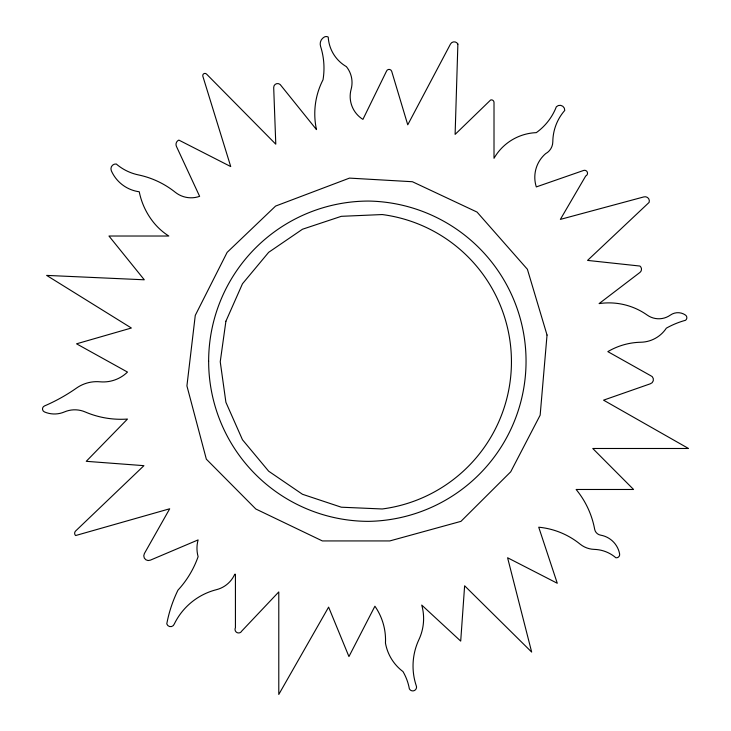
<?xml version="1.0" encoding="UTF-8"?>
<svg xmlns="http://www.w3.org/2000/svg" width="731" height="731" viewBox="0 0 731 731"><rect width="100%" height="100%" fill="white"/><g stroke="black" fill="none" stroke-linecap="round" stroke-linejoin="round"><path stroke-width="1.1" d="M457.88 44.061L455.111 134.403L490.647 99.983A2.586 2.586 0 0 1 494.01 102.45L494.01 158.298A51.115 51.115 0 0 1 536.307 132.64A57.082 57.082 0 0 0 556.337 106.781A4.898 4.898 0 0 1 564.761 110.427A48.127 48.127 0 0 0 552.819 141.741A13.688 13.688 0 0 1 545.591 153.684A31.278 31.278 0 0 0 536.307 186.917L583.411 170.524A2.961 2.961 0 0 1 587.285 172.096A2.961 2.961 0 0 1 585.714 175.979L560.366 219.391L643.965 196.877A4.267 4.267 0 0 1 649.11 202.405L587.56 260.41L639.917 266.047A4.03 4.03 0 0 1 639.917 272.453L599.109 303.603A66.293 66.293 0 0 1 647.227 315.098A19.993 19.993 0 0 0 670.364 315.098A13.103 13.103 0 0 1 685.523 315.098A3.18 3.18 0 0 1 685.523 320.288A83.754 83.754 0 0 0 666.334 328.173A31.323 31.323 0 0 1 640.831 342.236A67.544 67.544 0 0 0 607.836 351.629L650.243 375.442A4.349 4.349 0 0 1 650.243 383.821L603.55 400.159L688.511 448.487L592.759 448.487L633.576 489.478L576.129 489.478A87.601 87.601 0 0 1 594.659 529.253A7.328 7.328 0 0 0 600.617 535.147A23.392 23.392 0 0 1 619.623 553.943A3.262 3.262 0 0 1 615.858 557.753A34.549 34.549 0 0 0 594.285 549.383A23.639 23.639 0 0 1 580.076 544.111A77.194 77.194 0 0 0 538.729 527.206L557.278 583.265L507.588 557.753L531.665 652.07L464.624 585.787L460.704 641.105L421.741 605.085A49.662 49.662 0 0 1 418.909 639.643A62.153 62.153 0 0 0 416.149 685.44A3.792 3.792 0 0 1 414.44 690.521A3.792 3.792 0 0 1 409.36 688.803A53.162 53.162 0 0 0 403 671.588A45.578 45.578 0 0 1 385.456 643.042A59.047 59.047 0 0 0 374.912 606.218L348.943 656.566L328.612 607.123L278.785 694.45L278.785 591.918L241.769 631.045A3.582 3.582 0 0 1 236.945 632.562A3.582 3.582 0 0 1 235.428 627.728L235.428 574.264L234.761 574.21A27.294 27.294 0 0 1 216.477 589.67A64.483 64.483 0 0 0 174.362 623.872A3.966 3.966 0 0 1 166.778 623.872A132.274 132.274 0 0 1 177.953 590.173A96.784 96.784 0 0 0 198.11 556.666A31.159 31.159 0 0 1 198.11 539.907L150.358 560.156A4.688 4.688 0 0 1 144.373 553.568L169.702 508.776L75.604 535.549A3.134 3.134 0 0 1 75.604 531.017L143.934 465.665L86.249 461.316L127.486 419.055A90.708 90.708 0 0 1 85.152 411.937A26.298 26.298 0 0 0 64.41 411.937A25.293 25.293 0 0 1 44.463 411.937A3.253 3.253 0 0 1 44.463 405.952A177.706 177.706 0 0 0 76.517 388.07A35.326 35.326 0 0 1 100.028 381.801A34.814 34.814 0 0 0 127.486 372.07L76.545 343.817L131.37 328.018L46.638 275.395L144.29 279.79L108.956 236.022L168.797 236.022A62.208 62.208 0 0 1 153.364 222.16A71.373 71.373 0 0 1 139.246 191.769A35.682 35.682 0 0 1 111.34 170.78A4.861 4.861 0 0 1 116.238 163.982A49.69 49.69 0 0 0 138.424 174.91A87.674 87.674 0 0 1 175.239 192.244A25.411 25.411 0 0 0 199.627 196.337L176.436 146.41A4.715 4.715 0 0 1 178.848 140.087L230.731 166.567L202.834 76.216A2.193 2.193 0 0 1 206.535 74.078L275.788 144.19L273.696 87.574A3.893 3.893 0 0 1 280.201 84.549L316.486 129.606A74.169 74.169 0 0 1 323.029 79.77A71.373 71.373 0 0 0 320.571 46.345A7.867 7.867 0 0 1 324.235 37.071A4.103 4.103 0 0 1 328.228 37.071A36.513 36.513 0 0 0 346.393 66.64A25.366 25.366 0 0 1 351.127 89.292A27.001 27.001 0 0 0 362.923 119.381L386.407 71.355A2.769 2.769 0 0 1 391.715 71.355L407.752 124.818L450.479 44.061A4.185 4.185 0 0 1 457.88 44.061M547.035 335.036L540.154 415.181L510.713 471.815L460.95 521.358L389.787 540.931L322.362 540.931L255.823 509.004L206.343 459.178L186.917 385.904L195.268 315.381L227.131 252.369L275.596 206.069L349.482 178.108L412.412 181.727L477.051 212.081L527.398 269.282L547.035 335.036M225.906 321.22L220.241 361.763L225.906 402.306L242.464 439.742L268.661 471.203L302.47 494.275L341.313 507.204L382.212 508.977A148.466 148.466 0 0 0 382.212 214.548L341.313 216.321L302.47 229.242L268.661 252.323L242.464 283.783L225.906 321.22M208.646 361.205A160.144 160.144 0 0 0 368.789 521.358A160.171 160.171 0 0 0 526.046 361.205A160.171 160.171 0 0 0 368.789 201.062A160.144 160.144 0 0 0 208.646 361.205"/></g></svg>
